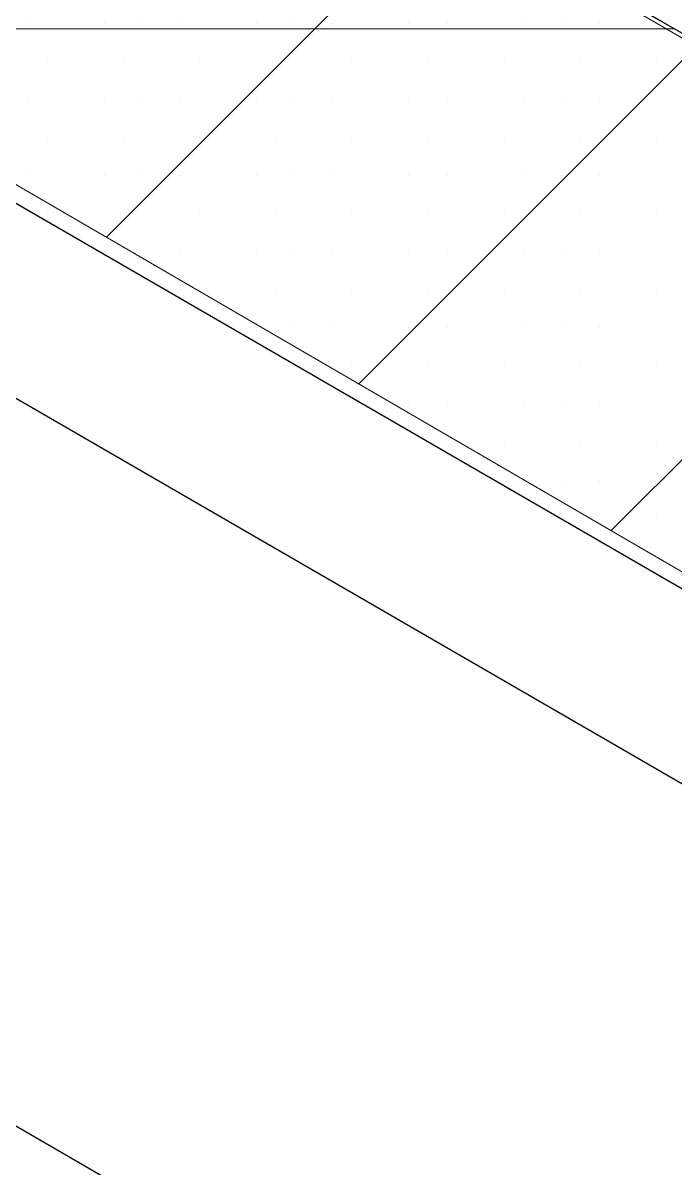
# Model space of a CAD drawing. Extents: x -1392 to 5791, y -3809 to 1722.
# Drawn here: x 928.2 to 951.31, y 1124.45 to 1165.02 of the extents above; entities that cross this region are included whole.
import ezdxf

# ---------------------------------------------------------------- set-up
doc = ezdxf.new("R2010")
doc.units = 0
doc.header["$MEASUREMENT"] = 0
for name, color, linetype, lineweight in [('.ATI-HATCH', 7, 'Continuous', 0), ('G-ANNO-TTLB', 7, 'Continuous', 0), ('Layer 12', 7, 'Continuous', 0), ('TYVEK', 7, 'Continuous', 0), ('WALL SCRATCH', 7, 'Continuous', 0)]:
    doc.layers.add(name, color=color, linetype=linetype, lineweight=lineweight)

# ---------------------------------------------------------------- blocks, each defined once
blk = doc.blocks.new('Block_88')
at = {"layer": '.ATI-HATCH'}
for points in [[(951.293, 1164.814), (951.293, 1164.814), (928.788, 1177.833), (928.788, 1177.833), (928.788, 1177.833), (911.542, 1168.121), (911.542, 1168.121), (911.542, 1168.121), (917.26, 1164.814), (917.26, 1164.814), (917.26, 1164.814), (951.293, 1164.814), (951.293, 1164.814)], [(917.26, 1164.814), (917.26, 1164.814), (988.202, 1123.775), (988.202, 1123.775), (988.202, 1123.775), (988.231, 1143.446), (988.231, 1143.446), (988.231, 1143.446), (951.293, 1164.814), (951.293, 1164.814), (951.293, 1164.814), (917.26, 1164.814), (917.26, 1164.814)]]:
    blk.add_open_spline(points, degree=3, knots=[0, 0, 0, 0, 1, 1, 1, 2, 2, 2, 3, 3, 3, 4, 4, 4, 4], dxfattribs=at)
at = {"layer": '.ATI-HATCH', "color": 8, "lineweight": 0, "true_color": 0x808080}
for points in [[(928.38, 1165.015), (928.38, 1165.015), (928.38, 1165.015), (928.38, 1165.015)], [(929.73, 1165.015), (929.73, 1165.015), (929.73, 1165.015), (929.73, 1165.015)], [(931.08, 1165.015), (931.08, 1165.015), (931.08, 1165.015), (931.08, 1165.015)], [(932.43, 1165.015), (932.43, 1165.015), (932.43, 1165.015), (932.43, 1165.015)], [(933.78, 1165.015), (933.78, 1165.015), (933.78, 1165.015), (933.78, 1165.015)], [(935.13, 1165.015), (935.13, 1165.015), (935.13, 1165.015), (935.13, 1165.015)], [(936.48, 1165.015), (936.48, 1165.015), (936.48, 1165.015), (936.48, 1165.015)], [(937.83, 1165.015), (937.83, 1165.015), (937.83, 1165.015), (937.83, 1165.015)], [(939.18, 1165.015), (939.18, 1165.015), (939.18, 1165.015), (939.18, 1165.015)], [(940.53, 1165.015), (940.53, 1165.015), (940.53, 1165.015), (940.53, 1165.015)], [(941.88, 1165.015), (941.88, 1165.015), (941.88, 1165.015), (941.88, 1165.015)], [(943.23, 1165.015), (943.23, 1165.015), (943.23, 1165.015), (943.23, 1165.015)], [(944.58, 1165.015), (944.58, 1165.015), (944.58, 1165.015), (944.58, 1165.015)], [(945.93, 1165.015), (945.93, 1165.015), (945.93, 1165.015), (945.93, 1165.015)], [(947.28, 1165.015), (947.28, 1165.015), (947.28, 1165.015), (947.28, 1165.015)], [(948.63, 1165.015), (948.63, 1165.015), (948.63, 1165.015), (948.63, 1165.015)], [(949.98, 1165.015), (949.98, 1165.015), (949.98, 1165.015), (949.98, 1165.015)], [(929.055, 1163.665), (929.055, 1163.665), (929.055, 1163.665), (929.055, 1163.665)], [(930.405, 1163.665), (930.405, 1163.665), (930.405, 1163.665), (930.405, 1163.665)], [(931.755, 1163.665), (931.755, 1163.665), (931.755, 1163.665), (931.755, 1163.665)], [(933.105, 1163.665), (933.105, 1163.665), (933.105, 1163.665), (933.105, 1163.665)], [(934.455, 1163.665), (934.455, 1163.665), (934.455, 1163.665), (934.455, 1163.665)], [(935.805, 1163.665), (935.805, 1163.665), (935.805, 1163.665), (935.805, 1163.665)], [(937.155, 1163.665), (937.155, 1163.665), (937.155, 1163.665), (937.155, 1163.665)], [(938.505, 1163.665), (938.505, 1163.665), (938.505, 1163.665), (938.505, 1163.665)], [(939.855, 1163.665), (939.855, 1163.665), (939.855, 1163.665), (939.855, 1163.665)], [(941.205, 1163.665), (941.205, 1163.665), (941.205, 1163.665), (941.205, 1163.665)], [(942.555, 1163.665), (942.555, 1163.665), (942.555, 1163.665), (942.555, 1163.665)], [(943.905, 1163.665), (943.905, 1163.665), (943.905, 1163.665), (943.905, 1163.665)], [(945.255, 1163.665), (945.255, 1163.665), (945.255, 1163.665), (945.255, 1163.665)], [(946.605, 1163.665), (946.605, 1163.665), (946.605, 1163.665), (946.605, 1163.665)], [(947.955, 1163.665), (947.955, 1163.665), (947.955, 1163.665), (947.955, 1163.665)], [(949.305, 1163.665), (949.305, 1163.665), (949.305, 1163.665), (949.305, 1163.665)], [(950.655, 1163.665), (950.655, 1163.665), (950.655, 1163.665), (950.655, 1163.665)], [(928.38, 1162.315), (928.38, 1162.315), (928.38, 1162.315), (928.38, 1162.315)], [(929.73, 1162.315), (929.73, 1162.315), (929.73, 1162.315), (929.73, 1162.315)], [(931.08, 1162.315), (931.08, 1162.315), (931.08, 1162.315), (931.08, 1162.315)], [(932.43, 1162.315), (932.43, 1162.315), (932.43, 1162.315), (932.43, 1162.315)], [(933.78, 1162.315), (933.78, 1162.315), (933.78, 1162.315), (933.78, 1162.315)], [(935.13, 1162.315), (935.13, 1162.315), (935.13, 1162.315), (935.13, 1162.315)], [(936.48, 1162.315), (936.48, 1162.315), (936.48, 1162.315), (936.48, 1162.315)], [(937.83, 1162.315), (937.83, 1162.315), (937.83, 1162.315), (937.83, 1162.315)], [(939.18, 1162.315), (939.18, 1162.315), (939.18, 1162.315), (939.18, 1162.315)], [(940.53, 1162.315), (940.53, 1162.315), (940.53, 1162.315), (940.53, 1162.315)], [(941.88, 1162.315), (941.88, 1162.315), (941.88, 1162.315), (941.88, 1162.315)], [(943.23, 1162.315), (943.23, 1162.315), (943.23, 1162.315), (943.23, 1162.315)], [(944.58, 1162.315), (944.58, 1162.315), (944.58, 1162.315), (944.58, 1162.315)], [(945.93, 1162.315), (945.93, 1162.315), (945.93, 1162.315), (945.93, 1162.315)], [(947.28, 1162.315), (947.28, 1162.315), (947.28, 1162.315), (947.28, 1162.315)], [(948.63, 1162.315), (948.63, 1162.315), (948.63, 1162.315), (948.63, 1162.315)], [(949.98, 1162.315), (949.98, 1162.315), (949.98, 1162.315), (949.98, 1162.315)], [(929.055, 1160.965), (929.055, 1160.965), (929.055, 1160.965), (929.055, 1160.965)], [(930.405, 1160.965), (930.405, 1160.965), (930.405, 1160.965), (930.405, 1160.965)], [(931.755, 1160.965), (931.755, 1160.965), (931.755, 1160.965), (931.755, 1160.965)], [(933.105, 1160.965), (933.105, 1160.965), (933.105, 1160.965), (933.105, 1160.965)], [(934.455, 1160.965), (934.455, 1160.965), (934.455, 1160.965), (934.455, 1160.965)], [(935.805, 1160.965), (935.805, 1160.965), (935.805, 1160.965), (935.805, 1160.965)], [(937.155, 1160.965), (937.155, 1160.965), (937.155, 1160.965), (937.155, 1160.965)], [(938.505, 1160.965), (938.505, 1160.965), (938.505, 1160.965), (938.505, 1160.965)], [(939.855, 1160.965), (939.855, 1160.965), (939.855, 1160.965), (939.855, 1160.965)], [(941.205, 1160.965), (941.205, 1160.965), (941.205, 1160.965), (941.205, 1160.965)], [(942.555, 1160.965), (942.555, 1160.965), (942.555, 1160.965), (942.555, 1160.965)], [(943.905, 1160.965), (943.905, 1160.965), (943.905, 1160.965), (943.905, 1160.965)], [(945.255, 1160.965), (945.255, 1160.965), (945.255, 1160.965), (945.255, 1160.965)], [(946.605, 1160.965), (946.605, 1160.965), (946.605, 1160.965), (946.605, 1160.965)], [(947.955, 1160.965), (947.955, 1160.965), (947.955, 1160.965), (947.955, 1160.965)], [(949.305, 1160.965), (949.305, 1160.965), (949.305, 1160.965), (949.305, 1160.965)], [(950.655, 1160.965), (950.655, 1160.965), (950.655, 1160.965), (950.655, 1160.965)], [(928.38, 1159.615), (928.38, 1159.615), (928.38, 1159.615), (928.38, 1159.615)], [(929.73, 1159.615), (929.73, 1159.615), (929.73, 1159.615), (929.73, 1159.615)], [(931.08, 1159.615), (931.08, 1159.615), (931.08, 1159.615), (931.08, 1159.615)], [(932.43, 1159.615), (932.43, 1159.615), (932.43, 1159.615), (932.43, 1159.615)], [(933.78, 1159.615), (933.78, 1159.615), (933.78, 1159.615), (933.78, 1159.615)], [(935.13, 1159.615), (935.13, 1159.615), (935.13, 1159.615), (935.13, 1159.615)], [(936.48, 1159.615), (936.48, 1159.615), (936.48, 1159.615), (936.48, 1159.615)], [(937.83, 1159.615), (937.83, 1159.615), (937.83, 1159.615), (937.83, 1159.615)], [(939.18, 1159.615), (939.18, 1159.615), (939.18, 1159.615), (939.18, 1159.615)], [(940.53, 1159.615), (940.53, 1159.615), (940.53, 1159.615), (940.53, 1159.615)], [(941.88, 1159.615), (941.88, 1159.615), (941.88, 1159.615), (941.88, 1159.615)], [(943.23, 1159.615), (943.23, 1159.615), (943.23, 1159.615), (943.23, 1159.615)], [(944.58, 1159.615), (944.58, 1159.615), (944.58, 1159.615), (944.58, 1159.615)], [(945.93, 1159.615), (945.93, 1159.615), (945.93, 1159.615), (945.93, 1159.615)], [(947.28, 1159.615), (947.28, 1159.615), (947.28, 1159.615), (947.28, 1159.615)], [(948.63, 1159.615), (948.63, 1159.615), (948.63, 1159.615), (948.63, 1159.615)], [(949.98, 1159.615), (949.98, 1159.615), (949.98, 1159.615), (949.98, 1159.615)], [(929.055, 1158.265), (929.055, 1158.265), (929.055, 1158.265), (929.055, 1158.265)], [(930.405, 1158.265), (930.405, 1158.265), (930.405, 1158.265), (930.405, 1158.265)], [(931.755, 1158.265), (931.755, 1158.265), (931.755, 1158.265), (931.755, 1158.265)], [(933.105, 1158.265), (933.105, 1158.265), (933.105, 1158.265), (933.105, 1158.265)], [(934.455, 1158.265), (934.455, 1158.265), (934.455, 1158.265), (934.455, 1158.265)], [(935.805, 1158.265), (935.805, 1158.265), (935.805, 1158.265), (935.805, 1158.265)], [(937.155, 1158.265), (937.155, 1158.265), (937.155, 1158.265), (937.155, 1158.265)], [(938.505, 1158.265), (938.505, 1158.265), (938.505, 1158.265), (938.505, 1158.265)], [(939.855, 1158.265), (939.855, 1158.265), (939.855, 1158.265), (939.855, 1158.265)], [(941.205, 1158.265), (941.205, 1158.265), (941.205, 1158.265), (941.205, 1158.265)], [(942.555, 1158.265), (942.555, 1158.265), (942.555, 1158.265), (942.555, 1158.265)], [(943.905, 1158.265), (943.905, 1158.265), (943.905, 1158.265), (943.905, 1158.265)], [(945.255, 1158.265), (945.255, 1158.265), (945.255, 1158.265), (945.255, 1158.265)], [(946.605, 1158.265), (946.605, 1158.265), (946.605, 1158.265), (946.605, 1158.265)], [(947.955, 1158.265), (947.955, 1158.265), (947.955, 1158.265), (947.955, 1158.265)], [(949.305, 1158.265), (949.305, 1158.265), (949.305, 1158.265), (949.305, 1158.265)], [(950.655, 1158.265), (950.655, 1158.265), (950.655, 1158.265), (950.655, 1158.265)], [(931.08, 1156.915), (931.08, 1156.915), (931.08, 1156.915), (931.08, 1156.915)], [(932.43, 1156.915), (932.43, 1156.915), (932.43, 1156.915), (932.43, 1156.915)], [(933.78, 1156.915), (933.78, 1156.915), (933.78, 1156.915), (933.78, 1156.915)], [(935.13, 1156.915), (935.13, 1156.915), (935.13, 1156.915), (935.13, 1156.915)], [(936.48, 1156.915), (936.48, 1156.915), (936.48, 1156.915), (936.48, 1156.915)], [(937.83, 1156.915), (937.83, 1156.915), (937.83, 1156.915), (937.83, 1156.915)], [(939.18, 1156.915), (939.18, 1156.915), (939.18, 1156.915), (939.18, 1156.915)], [(940.53, 1156.915), (940.53, 1156.915), (940.53, 1156.915), (940.53, 1156.915)], [(941.88, 1156.915), (941.88, 1156.915), (941.88, 1156.915), (941.88, 1156.915)], [(943.23, 1156.915), (943.23, 1156.915), (943.23, 1156.915), (943.23, 1156.915)], [(944.58, 1156.915), (944.58, 1156.915), (944.58, 1156.915), (944.58, 1156.915)], [(945.93, 1156.915), (945.93, 1156.915), (945.93, 1156.915), (945.93, 1156.915)], [(947.28, 1156.915), (947.28, 1156.915), (947.28, 1156.915), (947.28, 1156.915)], [(948.63, 1156.915), (948.63, 1156.915), (948.63, 1156.915), (948.63, 1156.915)], [(949.98, 1156.915), (949.98, 1156.915), (949.98, 1156.915), (949.98, 1156.915)], [(934.455, 1155.565), (934.455, 1155.565), (934.455, 1155.565), (934.455, 1155.565)], [(935.805, 1155.565), (935.805, 1155.565), (935.805, 1155.565), (935.805, 1155.565)], [(937.155, 1155.565), (937.155, 1155.565), (937.155, 1155.565), (937.155, 1155.565)], [(938.505, 1155.565), (938.505, 1155.565), (938.505, 1155.565), (938.505, 1155.565)], [(939.855, 1155.565), (939.855, 1155.565), (939.855, 1155.565), (939.855, 1155.565)], [(941.205, 1155.565), (941.205, 1155.565), (941.205, 1155.565), (941.205, 1155.565)], [(942.555, 1155.565), (942.555, 1155.565), (942.555, 1155.565), (942.555, 1155.565)], [(943.905, 1155.565), (943.905, 1155.565), (943.905, 1155.565), (943.905, 1155.565)], [(945.255, 1155.565), (945.255, 1155.565), (945.255, 1155.565), (945.255, 1155.565)], [(946.605, 1155.565), (946.605, 1155.565), (946.605, 1155.565), (946.605, 1155.565)], [(947.955, 1155.565), (947.955, 1155.565), (947.955, 1155.565), (947.955, 1155.565)], [(949.305, 1155.565), (949.305, 1155.565), (949.305, 1155.565), (949.305, 1155.565)], [(950.655, 1155.565), (950.655, 1155.565), (950.655, 1155.565), (950.655, 1155.565)], [(936.48, 1154.215), (936.48, 1154.215), (936.48, 1154.215), (936.48, 1154.215)], [(937.83, 1154.215), (937.83, 1154.215), (937.83, 1154.215), (937.83, 1154.215)], [(939.18, 1154.215), (939.18, 1154.215), (939.18, 1154.215), (939.18, 1154.215)], [(940.53, 1154.215), (940.53, 1154.215), (940.53, 1154.215), (940.53, 1154.215)], [(941.88, 1154.215), (941.88, 1154.215), (941.88, 1154.215), (941.88, 1154.215)], [(943.23, 1154.215), (943.23, 1154.215), (943.23, 1154.215), (943.23, 1154.215)], [(944.58, 1154.215), (944.58, 1154.215), (944.58, 1154.215), (944.58, 1154.215)], [(945.93, 1154.215), (945.93, 1154.215), (945.93, 1154.215), (945.93, 1154.215)], [(947.28, 1154.215), (947.28, 1154.215), (947.28, 1154.215), (947.28, 1154.215)], [(948.63, 1154.215), (948.63, 1154.215), (948.63, 1154.215), (948.63, 1154.215)], [(949.98, 1154.215), (949.98, 1154.215), (949.98, 1154.215), (949.98, 1154.215)], [(938.505, 1152.865), (938.505, 1152.865), (938.505, 1152.865), (938.505, 1152.865)], [(939.855, 1152.865), (939.855, 1152.865), (939.855, 1152.865), (939.855, 1152.865)], [(941.205, 1152.865), (941.205, 1152.865), (941.205, 1152.865), (941.205, 1152.865)], [(942.555, 1152.865), (942.555, 1152.865), (942.555, 1152.865), (942.555, 1152.865)], [(943.905, 1152.865), (943.905, 1152.865), (943.905, 1152.865), (943.905, 1152.865)], [(945.255, 1152.865), (945.255, 1152.865), (945.255, 1152.865), (945.255, 1152.865)], [(946.605, 1152.865), (946.605, 1152.865), (946.605, 1152.865), (946.605, 1152.865)], [(947.955, 1152.865), (947.955, 1152.865), (947.955, 1152.865), (947.955, 1152.865)], [(949.305, 1152.865), (949.305, 1152.865), (949.305, 1152.865), (949.305, 1152.865)], [(950.655, 1152.865), (950.655, 1152.865), (950.655, 1152.865), (950.655, 1152.865)], [(940.53, 1151.515), (940.53, 1151.515), (940.53, 1151.515), (940.53, 1151.515)], [(941.88, 1151.515), (941.88, 1151.515), (941.88, 1151.515), (941.88, 1151.515)], [(943.23, 1151.515), (943.23, 1151.515), (943.23, 1151.515), (943.23, 1151.515)], [(944.58, 1151.515), (944.58, 1151.515), (944.58, 1151.515), (944.58, 1151.515)], [(945.93, 1151.515), (945.93, 1151.515), (945.93, 1151.515), (945.93, 1151.515)], [(947.28, 1151.515), (947.28, 1151.515), (947.28, 1151.515), (947.28, 1151.515)], [(948.63, 1151.515), (948.63, 1151.515), (948.63, 1151.515), (948.63, 1151.515)], [(949.98, 1151.515), (949.98, 1151.515), (949.98, 1151.515), (949.98, 1151.515)], [(943.905, 1150.165), (943.905, 1150.165), (943.905, 1150.165), (943.905, 1150.165)], [(945.255, 1150.165), (945.255, 1150.165), (945.255, 1150.165), (945.255, 1150.165)], [(946.605, 1150.165), (946.605, 1150.165), (946.605, 1150.165), (946.605, 1150.165)], [(947.955, 1150.165), (947.955, 1150.165), (947.955, 1150.165), (947.955, 1150.165)], [(949.305, 1150.165), (949.305, 1150.165), (949.305, 1150.165), (949.305, 1150.165)], [(950.655, 1150.165), (950.655, 1150.165), (950.655, 1150.165), (950.655, 1150.165)], [(945.93, 1148.815), (945.93, 1148.815), (945.93, 1148.815), (945.93, 1148.815)], [(947.28, 1148.815), (947.28, 1148.815), (947.28, 1148.815), (947.28, 1148.815)], [(948.63, 1148.815), (948.63, 1148.815), (948.63, 1148.815), (948.63, 1148.815)], [(949.98, 1148.815), (949.98, 1148.815), (949.98, 1148.815), (949.98, 1148.815)], [(947.955, 1147.465), (947.955, 1147.465), (947.955, 1147.465), (947.955, 1147.465)], [(949.305, 1147.465), (949.305, 1147.465), (949.305, 1147.465), (949.305, 1147.465)], [(950.655, 1147.465), (950.655, 1147.465), (950.655, 1147.465), (950.655, 1147.465)], [(949.98, 1146.115), (949.98, 1146.115), (949.98, 1146.115), (949.98, 1146.115)]]:
    blk.add_open_spline(points, degree=3, dxfattribs=at)

msp = doc.modelspace()

# ---------------------------------------------------------------- hatches: boundary and pattern name
at = {"layer": 'G-ANNO-TTLB', "true_color": 0xff00ff, "transparency": 33554687}
h = msp.add_hatch(color=6, dxfattribs=at)
edge = h.paths.add_edge_path()
edge.add_spline(control_points=[(1773.018, -796.5), (1773.018, -796.5), (-1156.5, -796.5), (-1156.5, -796.5), (-1156.5, -796.5), (-1156.5, 1660.5), (-1156.5, 1660.5), (-1156.5, 1660.5), (1773.018, 1660.5), (1773.018, 1660.5), (1773.018, 1660.5), (1773.018, -796.5), (1773.018, -796.5)], knot_values=[0, 0, 0, 0, 1, 1, 1, 2, 2, 2, 3, 3, 3, 4, 4, 4, 4], degree=3, periodic=0)
edge = h.paths.add_edge_path()
edge.add_spline(control_points=[(-1147.5, 1651.5), (-1147.5, 1651.5), (-1147.5, -787.5), (-1147.5, -787.5), (-1147.5, -787.5), (1764.018, -787.5), (1764.018, -787.5), (1764.018, -787.5), (1764.018, 1651.5), (1764.018, 1651.5), (1764.018, 1651.5), (-1147.5, 1651.5), (-1147.5, 1651.5)], knot_values=[0, 0, 0, 0, 1, 1, 1, 2, 2, 2, 3, 3, 3, 4, 4, 4, 4], degree=3, periodic=0)
edge.add_line((-1147.5, 1651.5), (-1147.5, 1651.5))
at = {"layer": 'Layer 12', "true_color": 0x000000, "transparency": 33554687}
h = msp.add_hatch(dxfattribs=at)
h.set_pattern_fill('_U', color=18, scale=10, angle=45, style=2, pattern_type=0)
h.set_pattern_definition([(45, (0, 0), (-7.071067, 7.07107), [])])
h.paths.add_polyline_path([(987.89, 1143.43), (987.89, 1124.455), (912.529, 1168.263), (928.991, 1177.578)])

# ---------------------------------------------------------------- linework, layer by layer
at = {"layer": 'G-ANNO-TTLB'}
for points in [[(1773.018, -796.5), (1773.018, -796.5), (-1156.5, -796.5), (-1156.5, -796.5), (-1156.5, -796.5), (-1156.5, 1660.5), (-1156.5, 1660.5), (-1156.5, 1660.5), (1773.018, 1660.5), (1773.018, 1660.5), (1773.018, 1660.5), (1773.018, -796.5), (1773.018, -796.5)], [(-1147.5, 1651.5), (-1147.5, 1651.5), (-1147.5, -787.5), (-1147.5, -787.5), (-1147.5, -787.5), (1764.018, -787.5), (1764.018, -787.5), (1764.018, -787.5), (1764.018, 1651.5), (1764.018, 1651.5), (1764.018, 1651.5), (-1147.5, 1651.5), (-1147.5, 1651.5)]]:
    msp.add_open_spline(points, degree=3, knots=[0, 0, 0, 0, 1, 1, 1, 2, 2, 2, 3, 3, 3, 4, 4, 4, 4], dxfattribs=at)
at = {"layer": 'Layer 12'}
msp.add_lwpolyline([(987.89, 1143.43), (987.89, 1124.455), (912.529, 1168.263), (928.991, 1177.578)], close=True, dxfattribs=at)
at = {"layer": 'TYVEK', "color": 4, "lineweight": 25, "true_color": 0x00ffff}
for p, q in [((928.788, 1177.833), (988.231, 1143.446)), ((911.542, 1168.121), (988.202, 1123.775)), ((905.669, 1164.612), (961.23, 1132.47)), ((932.461, 1123.324), (892.169, 1146.633))]:
    msp.add_line(p, q, dxfattribs=at)
at = {"layer": 'WALL SCRATCH', "color": 18, "lineweight": 25, "true_color": 0x000000}
msp.add_lwpolyline([(945.289, 1155.03)], dxfattribs=at)
msp.add_lwpolyline([(945.289, 1155.03)], dxfattribs=at)

# ---------------------------------------------------------------- block references
at = {"layer": '.ATI-HATCH'}
msp.add_blockref('Block_88', (0, 0), dxfattribs=at)

doc.saveas('drawing.dxf')
